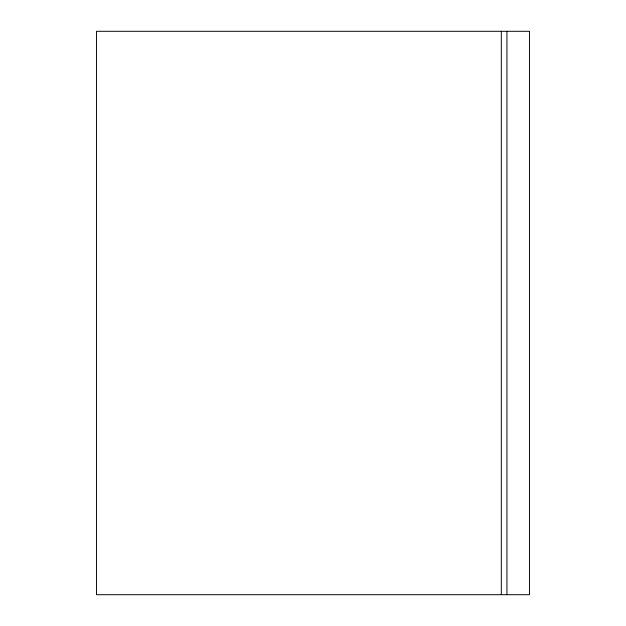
<?xml version="1.0" encoding="UTF-8"?>
<svg xmlns="http://www.w3.org/2000/svg" width="626" height="626" viewBox="0 0 626 626"><rect width="100%" height="100%" fill="white"/><g stroke="black" fill="none" stroke-linecap="round" stroke-linejoin="round"><path stroke-width="0.94" d="M506.943 31.3L506.943 594.7M501.309 31.3L501.309 594.7M529.479 31.3L96.521 31.3L96.521 594.7L529.479 594.7L529.479 31.3"/></g></svg>
